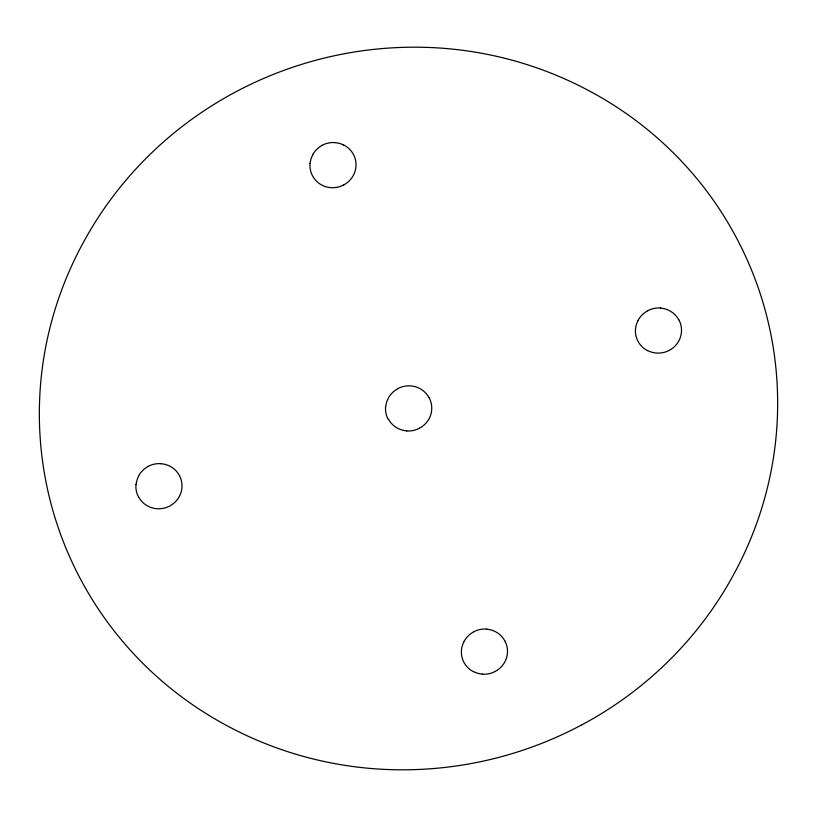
<?xml version="1.0" encoding="UTF-8"?>
<svg xmlns="http://www.w3.org/2000/svg" width="817" height="817" viewBox="0 0 817 817"><rect width="100%" height="100%" fill="white"/><g stroke="black" fill="none" stroke-linecap="round" stroke-linejoin="round"><path stroke-width="1.23" d="M419.519 428.179A23.019 22.416 -17.7 0 0 431.672 410.154A23.193 22.59 -17.7 0 0 429.088 397.583M406.713 430.865A23.019 22.416 -17.7 0 1 388.494 419.254M419.478 428.241A23.193 22.59 -17.7 0 1 406.59 430.957M388.177 419.356A23.193 22.59 -17.7 0 1 385.583 406.774M397.828 388.606A23.193 22.59 -17.7 0 1 410.716 385.89A23.019 22.416 -17.7 0 1 428.925 397.573M385.716 406.723A23.019 22.416 -17.7 0 1 388.351 398.104A23.019 22.416 -17.7 0 1 397.91 388.647M343.783 184.908A23.039 22.437 -17.7 0 0 355.946 166.872A23.213 22.6 -17.7 0 0 353.363 154.29A23.009 22.406 -17.7 0 0 343.855 145.079M343.763 184.948A23.213 22.61 -17.7 0 1 330.865 187.675A23.009 22.416 -17.7 0 1 312.645 176.053A23.213 22.6 -17.7 0 1 310 163.441M310.092 163.574A23.009 22.416 -17.7 0 1 312.727 154.954M312.625 154.821A23.039 22.437 -17.7 0 1 322.184 145.365M335.001 142.658A23.039 22.437 -17.7 0 1 343.773 145.109M322.072 145.303A23.213 22.6 -17.7 0 1 334.97 142.577M669.276 350.35A23.039 22.437 -17.7 0 0 681.439 332.325A23.213 22.6 -17.7 0 0 678.856 319.743M647.687 350.595A23.039 22.437 -17.7 0 0 656.47 353.046A23.213 22.6 -17.7 0 0 669.246 350.401M647.585 350.677A23.009 22.416 -17.7 0 1 638.067 341.465A23.213 22.61 -17.7 0 1 635.483 328.894M635.514 328.985A23.009 22.416 -17.7 0 1 638.148 320.366M647.728 310.705A23.213 22.61 -17.7 0 1 660.616 307.978M638.118 320.274A23.039 22.437 -17.7 0 1 647.677 310.807M660.483 308.111A23.039 22.437 -17.7 0 1 678.733 319.743M138.676 497.093A23.039 22.437 -17.7 0 0 156.925 508.725A23.213 22.6 -17.7 0 0 169.732 506.029A23.039 22.437 -17.7 0 0 179.291 496.573A23.019 22.416 -17.7 0 0 181.925 487.943A23.193 22.59 -17.7 0 0 179.342 475.371A23.019 22.416 -17.7 0 0 169.824 466.16A23.019 22.416 -17.7 0 0 160.969 463.739M136.122 484.593A23.039 22.437 -17.7 0 1 138.757 475.964M138.553 497.093A23.213 22.6 -17.7 0 1 135.969 484.512M138.604 475.892A23.019 22.416 -17.7 0 1 148.163 466.436M148.081 466.395A23.193 22.59 -17.7 0 1 160.969 463.668M495.265 671.411A23.019 22.416 -17.7 0 0 507.418 653.396A23.193 22.59 -17.7 0 0 504.824 640.814M482.469 674.107A23.019 22.416 -17.7 0 1 473.697 671.656M495.225 671.472A23.213 22.6 -17.7 0 1 482.326 674.199M473.554 671.758A23.009 22.406 -17.7 0 1 464.036 662.546A23.213 22.6 -17.7 0 1 461.462 649.964A23.009 22.406 -17.7 0 1 464.117 641.457M473.707 631.786A23.213 22.6 -17.7 0 1 486.605 629.07M464.097 641.335A23.019 22.416 -17.7 0 1 473.646 631.878M486.544 629.161A23.019 22.416 -17.7 0 1 504.763 640.783M581.101 725.251A368.375 358.796 -17.7 0 0 733.972 573.942A368.375 358.796 -17.7 0 0 776.15 435.951A371.041 361.39 -17.7 0 0 734.779 234.724A368.375 358.796 -17.7 0 0 582.521 87.388A368.375 358.786 -17.7 0 0 442.16 48.203A371.051 361.4 -17.7 0 0 235.919 91.78A368.375 358.786 -17.7 0 0 83.028 243.058A368.375 358.786 -17.7 0 0 40.85 381.049A371.051 361.4 -17.7 0 0 82.221 582.276A368.375 358.786 -17.7 0 0 234.479 729.612A368.375 358.796 -17.7 0 0 374.84 768.797A371.041 361.39 -17.7 0 0 581.081 725.22"/></g></svg>
